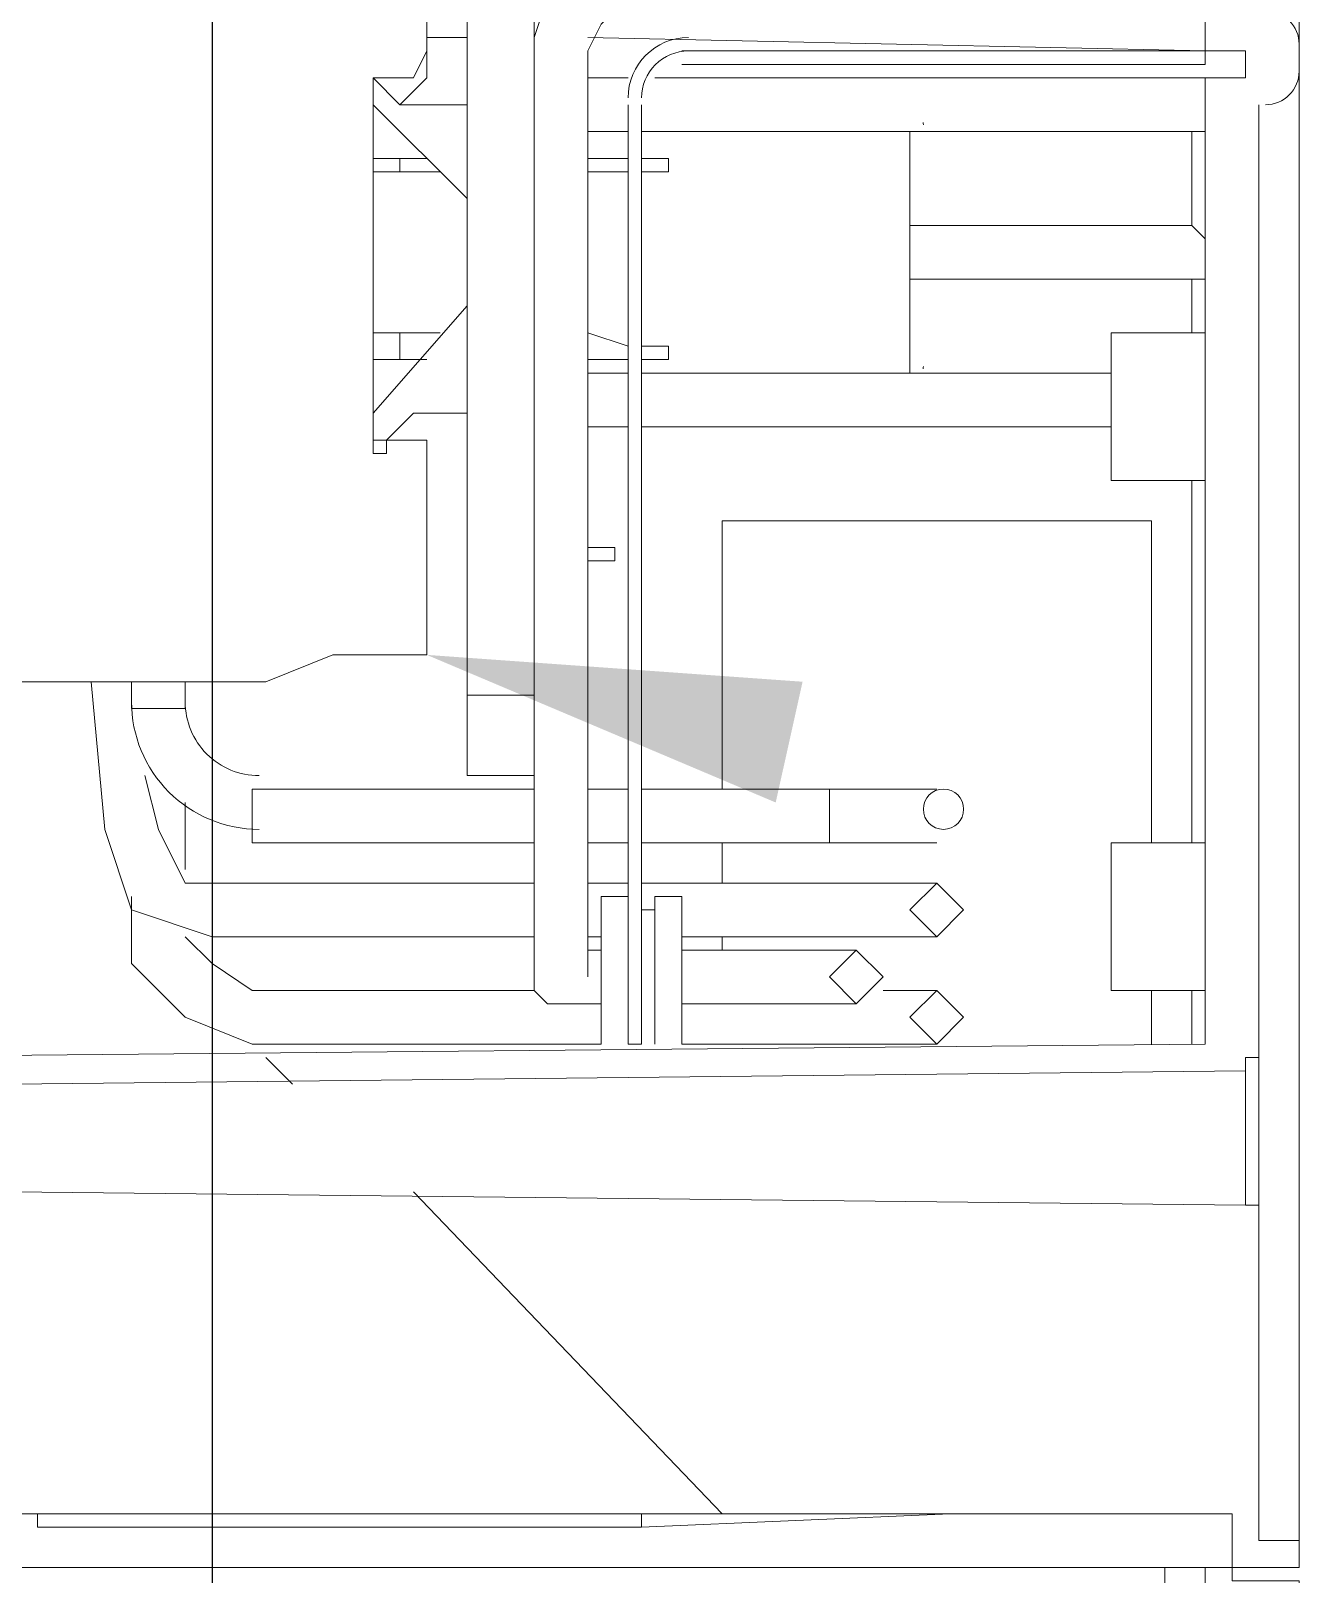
# Model space of a CAD drawing. Header units: millimetres. Extents: x 42 to 552, y 43 to 535.
# Drawn here: x 474.9331 to 475.0541, y 496.7778 to 496.925 of the extents above; entities that cross this region are included whole.
import ezdxf

# ---------------------------------------------------------------- set-up
doc = ezdxf.new("R2010")
doc.units = ezdxf.units.MM
doc.header["$LTSCALE"] = 0.75
doc.header["$MEASUREMENT"] = 0
for name, color, linetype in [('PDF_0', 7, 'Continuous'), ('PDF_Texto', 7, 'Continuous'), ('PENA_05', 5, 'Continuous')]:
    doc.layers.add(name, color=color, linetype=linetype)

msp = doc.modelspace()

# ---------------------------------------------------------------- linework, layer by layer
at = {"layer": 'PDF_0', "lineweight": 18}
for points in [[(474.9094665861494, 496.8270819480928), (475.0451139376069, 496.8283616400876), (475.0451139376069, 496.920499463719), (475.0489530135915, 496.920499463719), (475.0489530135915, 496.9230588477088), (475.0451139376069, 496.9230588477088), (475.0451139376069, 497.2327443104699)], [(475.0220794816992, 497.0343920512634), (475.0220794816992, 496.96272929955), (475.0220794816992, 496.9448136116217), (475.0207997897041, 496.9358557676575), (475.0169607137195, 496.9332963836679), (475.0131216377349, 496.9332963836679), (474.9952059498064, 496.9332963836679), (474.9862481058422, 496.9307369996781), (474.9824090298575, 496.9281776156882), (474.981129337863, 496.9243385397036), (474.981129337863, 496.8513960959955), (474.981129337863, 496.8424382520312), (474.981129337863, 496.8360397920568), (474.981129337863, 496.833480408067), (474.9824090298575, 496.8322007160722), (474.9836887218526, 496.8322007160722), (474.9875277978372, 496.8322007160722)], [(474.9862481058422, 496.834760100062), (474.9862481058422, 496.8373194840516), (474.9862481058422, 496.844997636021), (474.9862481058422, 496.8590742479647), (474.9862481058422, 496.8885071638471), (474.9862481058422, 496.9192197717242), (474.9862481058422, 496.9230588477088), (474.9875277978372, 496.9256182316984), (474.9900871818268, 496.9281776156882), (474.9939262578114, 496.9281776156882), (475.0092825617503, 496.9281776156882), (475.0169607137195, 496.9281776156882), (475.0233591736937, 496.9320166916729), (475.0271982496783, 496.9384151516473), (475.0271982496783, 496.9460933036165), (475.0271982496783, 496.9755262194989), (475.0271982496783, 497.0343920512634)], [(475.0540717815711, 497.0279935912889), (475.0540717815711, 497.0254342072993), (475.0540717815711, 496.9230588477088), (475.0540717815711, 496.920499463719), (475.0540717815711, 496.7810130362769)], [(474.981129337863, 496.9230588477088), (474.981129337863, 496.9460933036165), (474.9747308778883, 496.9460933036165), (474.9747308778883, 496.8616336319545), (474.981129337863, 496.8616336319545)], [(474.9708918019037, 496.9243385397036), (474.9747308778883, 496.9243385397036)], [(474.981129337863, 496.9243385397036), (474.981129337863, 496.9243385397036)], [(474.9862481058422, 496.9243385397036), (475.0451139376069, 496.9230588477088)], [(474.9657730339241, 496.920499463719), (474.9683324179141, 496.9179400797292), (474.9708918019037, 496.920499463719), (474.9708918019037, 496.9230588477088)], [(474.9862481058422, 496.920499463719), (474.9900871818268, 496.920499463719)], [(474.9926465658168, 496.920499463719), (475.0451139376069, 496.920499463719)], [(475.050232705586, 496.9179400797292), (475.050232705586, 496.8270819480928), (475.0489530135915, 496.8270819480928), (475.0489530135915, 496.8258022560977), (474.9312213500625, 496.8245225641029)], [(474.9657730339241, 496.9179400797292), (474.9747308778883, 496.9089822357649)], [(474.9657730339241, 496.9179400797292), (474.9657730339241, 496.9179400797292)], [(474.9696121099087, 496.9179400797292), (474.9747308778883, 496.9179400797292), (474.9696121099087, 496.9179400797292), (474.9683324179141, 496.9179400797292)], [(474.9862481058422, 496.9153806957394), (474.9900871818268, 496.9153806957394)], [(474.9913668738218, 496.9153806957394), (475.0451139376069, 496.9153806957394)], [(475.0169607137195, 496.8923462398315), (475.0169607137195, 496.9153806957394)], [(474.9683324179141, 496.9128213117498), (474.9683324179141, 496.9115416197548)], [(474.9862481058422, 496.9128213117498), (474.9900871818268, 496.9128213117498)], [(474.9900871818268, 496.9115416197548), (474.9862481058422, 496.9115416197548)], [(474.9913668738218, 496.9128213117498), (474.9939262578114, 496.9128213117498), (474.9939262578114, 496.9115416197548), (474.9913668738218, 496.9115416197548)], [(475.0451139376069, 496.9013040837957), (475.0438342456118, 496.9013040837957), (475.0169607137195, 496.9013040837957), (475.0169607137195, 496.9064228517753), (475.0438342456118, 496.9064228517753), (475.0451139376069, 496.9051431597803)], [(474.9747308778883, 496.8987446998059), (474.9657730339241, 496.8885071638471)], [(474.9683324179141, 496.8961853158163), (474.9683324179141, 496.8936259318265)], [(474.9862481058422, 496.8961853158163), (474.9900871818268, 496.8949056238213)], [(475.0451139376069, 496.8961853158163), (475.0361560936426, 496.8961853158163), (475.0361560936426, 496.8821087038726), (475.0451139376069, 496.8821087038726)], [(474.9913668738218, 496.8949056238213), (474.9939262578114, 496.8949056238213), (474.9939262578114, 496.8936259318265), (474.9913668738218, 496.8936259318265)], [(474.9900871818268, 496.8936259318265), (474.9862481058422, 496.8936259318265)], [(474.9862481058422, 496.8923462398315), (474.9900871818268, 496.8923462398315)], [(474.9913668738218, 496.8923462398315), (475.0361560936426, 496.8923462398315)], [(474.9657730339241, 496.8859477798572), (474.9670527259191, 496.8859477798572), (474.9696121099087, 496.8885071638471), (474.9747308778883, 496.8885071638471), (474.9696121099087, 496.8885071638471)], [(474.9657730339241, 496.8885071638471), (474.9657730339241, 496.8885071638471)], [(474.9862481058422, 496.887227471852), (474.9900871818268, 496.887227471852)], [(474.9913668738218, 496.887227471852), (475.0361560936426, 496.887227471852)], [(474.999045025791, 496.878269627888), (474.999045025791, 496.8526757879903), (474.999045025791, 496.878269627888), (475.0399951696272, 496.878269627888), (475.0399951696272, 496.8475570200106)], [(474.9862481058422, 496.8757102438982), (474.9888074898322, 496.8757102438982), (474.9888074898322, 496.8744305519032), (474.9862481058422, 496.8744305519032)], [(474.9388995020317, 496.8629133239493), (474.9401791940263, 496.8488367120057), (474.9427385780164, 496.8411585600364), (474.9504167299856, 496.8385991760466), (474.981129337863, 496.8385991760466)], [(474.9427385780164, 496.8629133239493), (474.9427385780164, 496.8603539399595)], [(474.947857345996, 496.8603539399595), (474.947857345996, 496.8629133239493)], [(474.9747308778883, 496.8616336319545), (474.9747308778883, 496.8539554799851), (474.981129337863, 496.8539554799851)], [(474.981129337863, 496.843717944026), (474.9593745739498, 496.843717944026), (474.947857345996, 496.843717944026), (474.945297962006, 496.8488367120057), (474.9440182700114, 496.8539554799851)], [(474.981129337863, 496.8526757879903), (474.9542558059702, 496.8526757879903)], [(474.9900871818268, 496.8526757879903), (474.9862481058422, 496.8526757879903)], [(475.0195200977091, 496.8526757879903), (475.0092825617503, 496.8526757879903), (474.9913668738218, 496.8526757879903)], [(474.947857345996, 496.844997636021), (474.947857345996, 496.8462773280158), (474.947857345996, 496.8488367120057), (474.947857345996, 496.8513960959955)], [(474.9542558059702, 496.8475570200106), (474.981129337863, 496.8475570200106)], [(474.9862481058422, 496.8475570200106), (474.9900871818268, 496.8475570200106)], [(474.9913668738218, 496.8475570200106), (475.0092825617503, 496.8475570200106), (475.0195200977091, 496.8475570200106)], [(475.0451139376069, 496.8475570200106), (475.0361560936426, 496.8475570200106), (475.0361560936426, 496.833480408067), (475.0451139376069, 496.833480408067)], [(474.9427385780164, 496.8424382520312), (474.9427385780164, 496.8360397920568), (474.947857345996, 496.8309210240772), (474.9542558059702, 496.8283616400876), (474.9606542659444, 496.8283616400876), (474.9875277978372, 496.8283616400876), (474.9875277978372, 496.8424382520312), (474.9900871818268, 496.8424382520312)], [(474.9900871818268, 496.843717944026), (474.9862481058422, 496.843717944026)], [(475.0195200977091, 496.843717944026), (475.0182404057141, 496.843717944026), (475.0156810217245, 496.843717944026), (475.0080028697553, 496.843717944026), (474.9913668738218, 496.843717944026)], [(474.9926465658168, 496.8283616400876), (474.9926465658168, 496.8424382520312), (474.9952059498064, 496.8424382520312), (474.9952059498064, 496.8283616400876), (475.0105622537449, 496.8283616400876), (475.0169607137195, 496.8283616400876), (475.0195200977091, 496.8283616400876)], [(474.9926465658168, 496.8411585600364), (474.9913668738218, 496.8411585600364)], [(474.981129337863, 496.833480408067), (474.9632136499345, 496.833480408067), (474.9542558059702, 496.833480408067), (474.9504167299856, 496.8360397920568), (474.947857345996, 496.8385991760466)], [(474.9862481058422, 496.8385991760466), (474.9875277978372, 496.8385991760466)], [(474.9952059498064, 496.8385991760466), (475.0105622537449, 496.8385991760466), (475.0169607137195, 496.8385991760466), (475.0195200977091, 496.8385991760466)], [(474.9875277978372, 496.8373194840516), (474.9862481058422, 496.8373194840516)], [(475.0118419457399, 496.8373194840516), (475.0105622537449, 496.8373194840516), (475.0054434857652, 496.8373194840516), (474.9952059498064, 496.8373194840516)], [(474.9952059498064, 496.8322007160722), (475.0054434857652, 496.8322007160722), (475.0105622537449, 496.8322007160722), (475.0118419457399, 496.8322007160722)], [(475.0195200977091, 496.833480408067), (475.0182404057141, 496.833480408067), (475.0144013297295, 496.833480408067)], [(475.0399951696272, 496.833480408067), (475.0399951696272, 496.8283616400876)], [(474.9900871818268, 496.8283616400876), (474.9913668738218, 496.8283616400876)], [(474.9900871818268, 496.8283616400876), (474.9900871818268, 496.8283616400876)], [(474.9913668738218, 496.8283616400876), (474.9913668738218, 496.8283616400876)], [(474.999045025791, 496.8283616400876), (474.999045025791, 496.8283616400876)], [(474.999045025791, 496.8283616400876), (474.999045025791, 496.8283616400876)], [(475.050232705586, 496.8130053361489), (475.050232705586, 496.8270819480928)], [(475.0489530135915, 496.8130053361489), (475.0489530135915, 496.8258022560977)], [(474.9312213500625, 496.8142850281439), (475.0489530135915, 496.8130053361489), (475.050232705586, 496.8130053361489), (475.050232705586, 496.7810130362769), (475.0540717815711, 496.7810130362769), (475.0540717815711, 496.7784536522871), (475.0476733215964, 496.7784536522871), (475.0476733215964, 496.7835724202668), (474.9069072021598, 496.7835724202668)], [(474.9337807340521, 496.7835724202668), (474.9337807340521, 496.7822927282717), (474.9913668738218, 496.7822927282717)], [(474.9913668738218, 496.7835724202668), (474.9913668738218, 496.7822927282717), (475.0207997897041, 496.7835724202668)], [(475.0207997897041, 496.7835724202668), (475.0207997897041, 496.7835724202668)], [(475.0438342456118, 496.7618176563536), (474.9043478181698, 496.7618176563536), (474.9043478181698, 496.7733348843077), (474.8889915142313, 496.7733348843077), (474.8889915142313, 496.7618176563536), (474.8864321302417, 496.7618176563536), (474.8864321302417, 496.7771739602923), (474.9069072021598, 496.7771739602923), (474.9069072021598, 496.7784536522871), (474.9094665861494, 496.7784536522871), (474.9094665861494, 496.7669364243333), (475.0451139376069, 496.7656567323385), (475.0451139376069, 496.7784536522871), (475.0476733215964, 496.7784536522871), (475.0476733215964, 496.7771739602923), (475.0540717815711, 496.7771739602923), (475.0540717815711, 496.7746145763025), (475.0515123975811, 496.7746145763025), (475.0515123975811, 496.5276340212905)], [(475.0476733215964, 496.7784536522871), (474.9069072021598, 496.7784536522871)], [(475.0412748616222, 496.7784536522871), (474.9094665861494, 496.7784536522871), (475.0412748616222, 496.7784536522871), (475.0412748616222, 496.7656567323385)]]:
    msp.add_lwpolyline(points, dxfattribs=at)
for points in [[(474.9696121099087, 496.920499463719), (474.9708918019037, 496.9230588477088), (474.9708918019037, 496.9371354596525), (474.9619339579394, 496.9371354596525), (474.9555354979652, 496.9396948436423), (474.9286619660725, 496.9396948436423), (474.9286619660725, 496.9243385397036), (474.9069072021598, 496.9243385397036), (474.9069072021598, 496.8795493198828), (474.9286619660725, 496.8795493198828), (474.9286619660725, 496.8629133239493), (474.9555354979652, 496.8629133239493), (474.9619339579394, 496.8654727079391), (474.9708918019037, 496.8654727079391), (474.9708918019037, 496.8859477798572), (474.9670527259191, 496.8859477798572), (474.9670527259191, 496.8846680878622), (474.9657730339241, 496.8846680878622), (474.9657730339241, 496.920499463719)], [(474.9708918019037, 496.9128213117498), (474.9696121099087, 496.9128213117498), (474.9683324179141, 496.9128213117498), (474.9657730339241, 496.9128213117498)], [(474.9657730339241, 496.9115416197548), (474.9683324179141, 496.9115416197548), (474.9696121099087, 496.9115416197548), (474.9708918019037, 496.9115416197548), (474.9721714938987, 496.9115416197548)], [(474.9721714938987, 496.8961853158163), (474.9708918019037, 496.8961853158163), (474.9696121099087, 496.8961853158163), (474.9683324179141, 496.8961853158163), (474.9657730339241, 496.8961853158163)], [(474.9657730339241, 496.8936259318265), (474.9683324179141, 496.8936259318265), (474.9696121099087, 496.8936259318265), (474.9708918019037, 496.8936259318265)], [(474.999045025791, 496.8475570200106), (474.999045025791, 496.843717944026)], [(475.0195200977091, 496.8385991760466), (475.0169607137195, 496.8411585600364), (475.0195200977091, 496.843717944026), (475.0220794816992, 496.8411585600364)], [(474.999045025791, 496.8385991760466), (474.999045025791, 496.8373194840516)], [(475.0118419457399, 496.8322007160722), (475.0092825617503, 496.834760100062), (475.0118419457399, 496.8373194840516), (475.0144013297295, 496.834760100062)], [(475.0195200977091, 496.8283616400876), (475.0169607137195, 496.8309210240772), (475.0195200977091, 496.833480408067), (475.0220794816992, 496.8309210240772)]]:
    msp.add_lwpolyline(points, close=True, dxfattribs=at)
at = {"layer": 'PDF_0', "color": 5, "lineweight": 18}
for points in [[(474.9958457958037, 496.9243385397036, 0.4141666666326406), (474.9900871818272, 496.9185799257267, -0.4141666666326406)], [(474.9958457958037, 496.9230588477088, 0.4142142857759248), (474.9913668738213, 496.9185799257267, -0.4142142857759248)]]:
    msp.add_lwpolyline(points, format="xyb", close=True, dxfattribs=at)
for points in [[(474.9952059498064, 496.9230588477088), (475.0451139376069, 496.9230588477088), (474.9952059498064, 496.9230588477088)], [(475.0451139376069, 496.9217791557138), (474.9952059498064, 496.9217791557138), (475.0451139376069, 496.9217791557138), (475.0451139376069, 496.9230588477088)], [(474.9900871818268, 496.8283616400876), (474.9900871818268, 496.9179400797292), (474.9900871818268, 496.8283616400876)], [(474.9913668738218, 496.8283616400876), (474.9913668738218, 496.9179400797292), (474.9913668738218, 496.8283616400876)]]:
    msp.add_lwpolyline(points, dxfattribs=at)
at = {"layer": 'PDF_0', "color": 8, "lineweight": 18, "true_color": 0x808080}
for points in [[(475.0438342456118, 496.9064228517753), (475.0438342456118, 496.9153806957394)], [(475.0438342456118, 496.8961853158163), (475.0438342456118, 496.9013040837957)], [(475.0438342456118, 496.8475570200106), (475.0438342456118, 496.8821087038726)], [(474.9427385780164, 496.8603539399595), (474.947857345996, 496.8603539399595)], [(474.9542558059702, 496.8475570200106), (474.9542558059702, 496.8526757879903)], [(475.0092825617503, 496.8475570200106), (475.0092825617503, 496.8526757879903)], [(475.0438342456118, 496.8283616400876), (475.0438342456118, 496.833480408067)]]:
    msp.add_lwpolyline(points, dxfattribs=at)
at = {"layer": 'PDF_0', "lineweight": 0}
for points in [[(474.9580948819548, 496.8245225641029), (474.9555354979652, 496.8270819480928)], [(474.999045025791, 496.7835724202668), (474.9696121099087, 496.8142850281439)]]:
    msp.add_lwpolyline(points, dxfattribs=at)
at = {"layer": 'PDF_0', "lineweight": 18}
msp.add_circle((475.0201606438295, 496.8507555498749), 0.001920238242937927, dxfattribs=at)
for centre, radius, start, end in [((475.0508730235729, 496.9236994216338), 0.003198758032890718, 359.9915457850967, 90.00845421425198), ((475.0508730235733, 496.921138837727), 0.003198758032510517, 269.991545775326, 0.008454221026296829), ((475.0148452804287, 496.916021655711), 0.003395125393865774, 359.9855198797336, 3.854100372522151), ((475.0152496430983, 496.8929782206577), 0.002990772958917908, 355.561800586258, 0.1506773140277748), ((474.9548951688562, 496.8609933028459), 0.01215659084965339, 179.9977230271385, 270.0022769737734), ((474.9548949411796, 496.8609930751694), 0.007037595219653623, 179.9942132032212, 270.0057868002962)]:
    msp.add_arc(centre, radius, start, end, dxfattribs=at)
at = {"layer": 'PDF_Texto', "color": 150, "true_color": 0x007eff, "transparency": 33554559}
msp.add_solid([(475.0041638110565, 496.8513961213538), (475.0067231950566, 496.8629133493538), (474.9708918190568, 496.8654727333538)], dxfattribs=at)
at = {"layer": 'PENA_05', "linetype": 'Continuous'}
msp.add_line((474.9504496348495, 495.5115585973537), (474.9504496348495, 498.1115585973536), dxfattribs=at)

doc.saveas('drawing.dxf')
